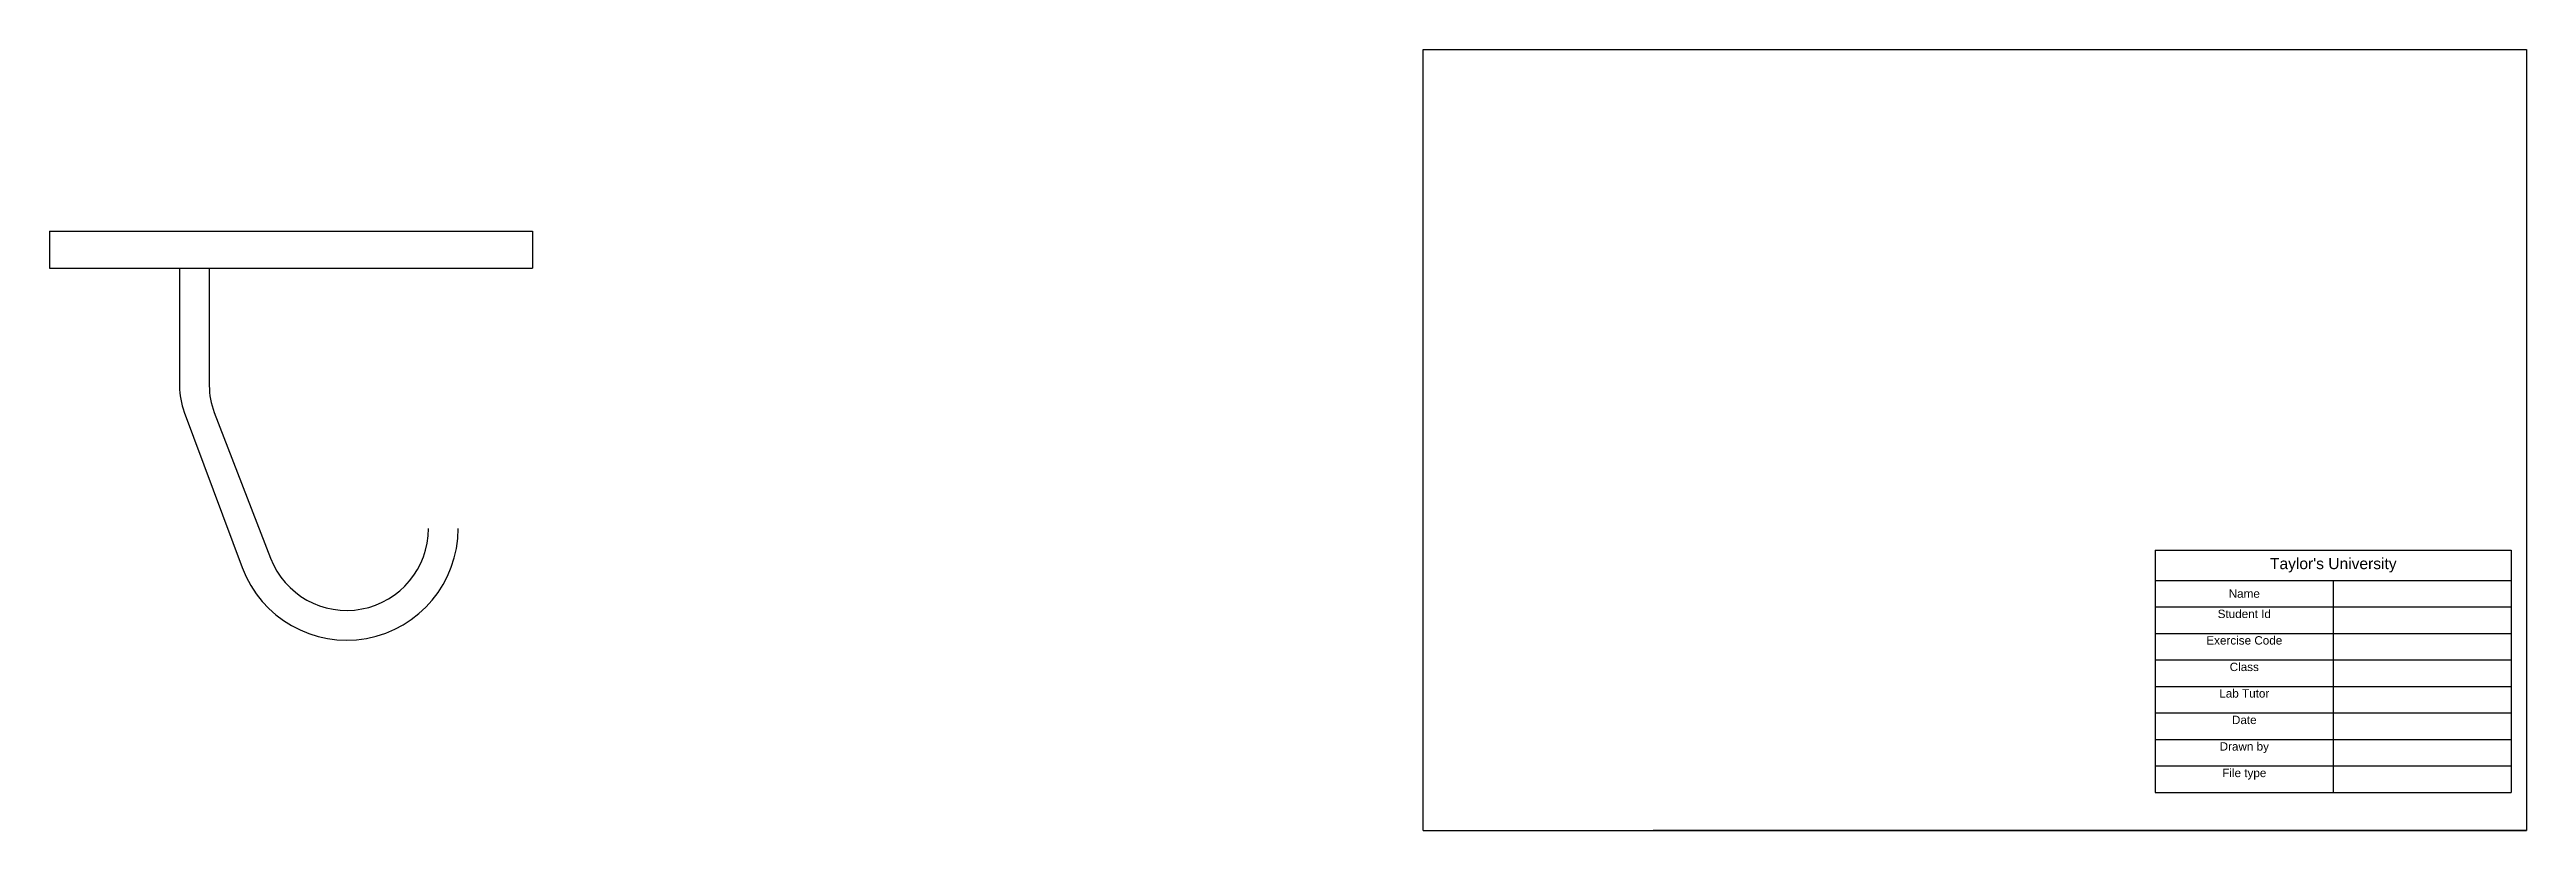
# Model space of a CAD drawing. Header units: millimetres. Extents: x 1882 to 2549, y 2045 to 2255.
import ezdxf

# ---------------------------------------------------------------- set-up
doc = ezdxf.new("R2010")
doc.units = ezdxf.units.MM
doc.styles.get("Standard").update_dxf_attribs({"font": 'arial.ttf'})

# ---------------------------------------------------------------- blocks, each defined once
blk = doc.blocks.new('*T1')
at = {"color": 0, "linetype": 'ByBlock', "lineweight": -2, "transparency": 16777216}
for p, q in [((0, 0), (95.86, 0)), ((0, 0), (0, -65.17)), ((95.86, 0), (95.86, -65.17)), ((0, -8.13), (95.86, -8.13)), ((47.93, -8.13), (47.93, -65.17)), ((0, -15.26), (95.86, -15.26)), ((0, -22.39), (95.86, -22.39)), ((0, -29.52), (95.86, -29.52)), ((0, -36.65), (95.86, -36.65)), ((0, -43.78), (95.86, -43.78)), ((0, -50.91), (95.86, -50.91)), ((0, -58.04), (95.86, -58.04)), ((0, -65.17), (95.86, -65.17))]:
    blk.add_line(p, q, dxfattribs=at)
at = {"color": 0, "transparency": 16777216}
for s, insert, char_height, width, attachment_point in [("Taylor's University", (47.93, -4.06), 3, 94.3618, 5), ('Name', (23.97, -11.69), 2.25, 46.4309, 5), ('Student Id', (23.97, -16.01), 2.25, 46.4309, 2), ('Exercise Code', (23.97, -23.14), 2.25, 46.4309, 2), ('Class', (23.97, -30.27), 2.25, 46.4309, 2), ('Lab Tutor', (23.97, -37.4), 2.25, 46.4309, 2), ('Date', (23.97, -44.53), 2.25, 46.4309, 2), ('Drawn by', (23.97, -51.66), 2.25, 46.4309, 2), ('File type', (23.97, -58.79), 2.25, 46.4309, 2)]:
    blk.add_mtext(s, dxfattribs=dict(at, insert=insert, char_height=char_height, width=width, attachment_point=attachment_point))

msp = doc.modelspace()

# ---------------------------------------------------------------- linework, layer by layer
for p, q in [((2252, 2254.93), (2549, 2254.93)), ((2252, 2093.4), (2252, 2254.93)), ((2549, 2254.93), (2549, 2044.93)), ((1882.2, 2206.11), (1882.2, 2196.11)), ((1882.2, 2206.11), (1917.2, 2206.11)), ((1917.2, 2206.11), (1962.2, 2206.11)), ((1962.2, 2206.11), (2012.2, 2206.11)), ((2012.2, 2206.11), (2012.2, 2196.11)), ((1882.2, 2196.11), (1917.2, 2196.11)), ((1917.2, 2196.11), (1917.2, 2164.45)), ((1917.2, 2196.11), (1925.2, 2196.11)), ((1925.2, 2196.11), (2012.2, 2196.11)), ((1925.2, 2196.11), (1925.2, 2164.56)), ((1918.47, 2157.44), (1934.1, 2115.61)), ((1926.54, 2157.35), (1941.68, 2118.18)), ((2252, 2044.93), (2252, 2093.4)), ((2252, 2044.93), (2549, 2044.93)), ((2549, 2044.93), (2313.95, 2044.93))]:
    msp.add_line(p, q)
for centre, radius, start, end in [((1937.2, 2164.45), 20, 180, 200.48881), ((1945.2, 2164.56), 20, 180, 201.12469), ((1962.2, 2126.11), 30, 200.48881, 0), ((1962.2, 2126.11), 22, 201.12469, 0)]:
    msp.add_arc(centre, radius, start, end)

# ---------------------------------------------------------------- block references
msp.add_blockref('*T1', (2449.07, 2120.31))

doc.saveas('drawing.dxf')
